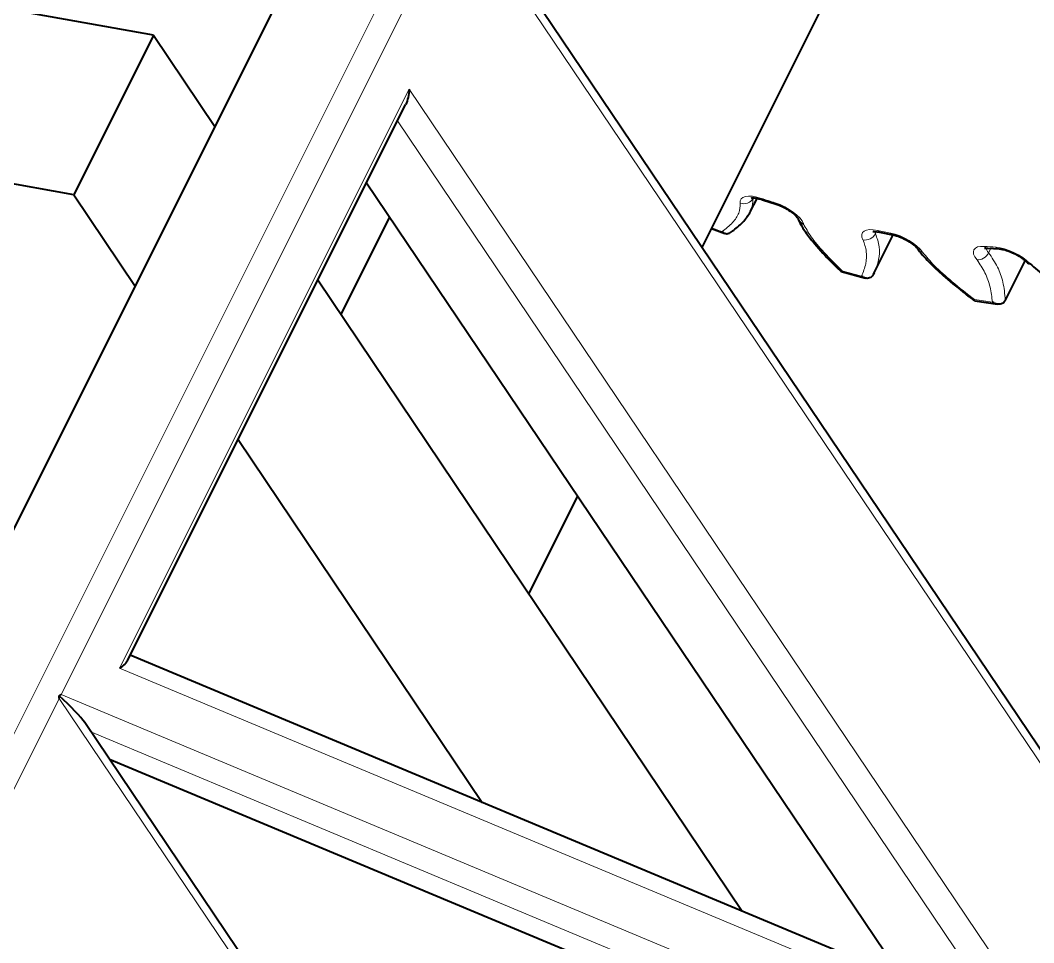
# Model space of a CAD drawing. Header units: inches. Extents: x 0 to 11, y 0 to 8.5.
# Drawn here: x 3.3924 to 3.6518, y 5.3924 to 5.6285 of the extents above; entities that cross this region are included whole.
import ezdxf

# ---------------------------------------------------------------- set-up
doc = ezdxf.new("R2010")
doc.units = ezdxf.units.IN
doc.header["$LTSCALE"] = 0.5
doc.header["$MEASUREMENT"] = 0
doc.layers.add('TANGENT_LINES', color=7, linetype='Continuous', lineweight=15)
doc.layers.add('Visible', color=7, linetype='Continuous', lineweight=40)

msp = doc.modelspace()

# ---------------------------------------------------------------- linework, layer by layer
at = {"layer": 'TANGENT_LINES'}
for p, q in [((2.81742, 4.29921), (3.50119, 5.66675)), ((3.50456, 5.65933), (3.40286, 5.45592)), ((3.68193, 5.39604), (3.50456, 5.65933)), ((3.41784, 5.4627), (3.49192, 5.61087)), ((3.49192, 5.61087), (3.65996, 5.36144)), ((3.64404, 5.37251), (3.48893, 5.60277)), ((3.61125, 5.57386), (3.61153, 5.57444)), ((3.64021, 5.56903), (3.64077, 5.57014)), ((3.61141, 5.56501), (3.61091, 5.56388)), ((3.65996, 5.36144), (3.41784, 5.4627)), ((3.40238, 5.45495), (3.29059, 5.23138)), ((3.56931, 5.20714), (3.40238, 5.45495)), ((3.40286, 5.45592), (3.6434, 5.35531)), ((3.63433, 5.35278), (3.41051, 5.44639))]:
    msp.add_line(p, q, dxfattribs=at)
at = {"layer": 'TANGENT_LINES', "extrusion": (0, 0, -1)}
for centre, major_axis, ratio, start_param, end_param in [((3.58295, 5.57952), (-0.00621, 0.00311), 0.408248, 12.25949, 13.800077), ((3.57767, 5.58375), (0.00245, 0.00049), 0.870222, 0.594083, 2.164879), ((3.58312, 5.58498), (-0.00079, -0.00237), 0.301925, 0.000511, 0.442537), ((3.5866, 5.58384), (-0.00076, -0.00238), 0.323997, 12.560843, 13.012554), ((3.5866, 5.57833), (-0.00621, 0.00311), 0.408248, 1.207967, 2.748553), ((3.61406, 5.57093), (-0.00621, 0.00311), 0.408248, 12.035091, 13.575677), ((3.60909, 5.57437), (0.00219, 0.0012), 0.78704, 0.847616, 2.418413), ((3.61285, 5.57677), (-0.00053, -0.00244), 0.486056, 0.000463, 0.486056), ((3.61613, 5.57609), (-0.00049, -0.00245), 0.505782, 0.000913, 0.492968), ((3.6175, 5.57022), (-0.00621, 0.00311), 0.408248, 0.983568, 2.524154), ((3.64264, 5.56665), (-0.00621, 0.00311), 0.408248, 11.810691, 13.351278), ((3.64016, 5.57268), (-0.00019, -0.00249), 0.645814, 0.000034, 0.564165), ((3.63827, 5.56922), (0.00191, 0.00161), 0.664393, 0.992931, 2.563728), ((3.64308, 5.57249), (-0.00014, -0.0025), 0.662204, 0.007056, 0.576178), ((3.64569, 5.56645), (-0.00621, 0.00311), 0.408248, 0.759168, 2.299754)]:
    msp.add_ellipse(centre, major_axis=major_axis, ratio=ratio, start_param=start_param, end_param=end_param, dxfattribs=at)
at = {"layer": 'TANGENT_LINES'}
for centre, major_axis, ratio, start_param, end_param in [((3.56356, 5.65684), (0.1342, -0.0671), 0.408248, 11.332665, 11.358403), ((3.56356, 5.65684), (0.15828, -0.07914), 0.408248, 11.233156, 11.249269), ((3.61509, 5.57297), (0.00398, -0.00199), 0.408248, 9.681108, 9.956058), ((3.56356, 5.65684), (0.1342, -0.0671), 0.408248, 11.557064, 11.582803), ((3.56356, 5.65684), (0.1342, -0.0671), 0.408248, 11.781464, 11.807202), ((3.62432, 5.57119), (-0.00208, -0.00138), 0.744322, 0.062232, 0.65772), ((3.64366, 5.56869), (0.00398, -0.00199), 0.408248, 9.672333, 10.180457), ((3.56356, 5.65684), (0.15828, -0.07914), 0.408248, 11.441799, 11.473668), ((3.56356, 5.65684), (0.15828, -0.07914), 0.408248, 11.666199, 11.698068)]:
    msp.add_ellipse(centre, major_axis=major_axis, ratio=ratio, start_param=start_param, end_param=end_param, dxfattribs=at)
for points, knots in [([(3.57201, 5.57442), (3.57296, 5.57517), (3.57476, 5.57659), (3.57649, 5.57909), (3.5766, 5.58086), (3.57665, 5.58171)], [0, 0, 0, 0, 0.36266, 0.69194, 1, 1, 1, 1]), ([(3.57994, 5.58296), (3.57982, 5.58183), (3.57964, 5.58019), (3.57937, 5.57974), (3.57928, 5.5796)], [0, 0, 0, 0, 0.686587, 1, 1, 1, 1]), ([(3.59283, 5.57643), (3.59342, 5.57534), (3.59472, 5.57299), (3.59817, 5.56894), (3.60115, 5.56596), (3.60273, 5.56439)], [0, 0, 0, 0, 0.287529, 0.624367, 1, 1, 1, 1]), ([(3.61125, 5.57386), (3.61165, 5.57277), (3.61245, 5.57061), (3.61217, 5.56726), (3.61165, 5.56572), (3.61141, 5.56501)], [0, 0, 0, 0, 0.358472, 0.706268, 1, 1, 1, 1]), ([(3.6077, 5.56305), (3.60811, 5.5641), (3.60893, 5.56616), (3.60911, 5.56937), (3.60841, 5.57134), (3.60807, 5.57232)], [0, 0, 0, 0, 0.34129, 0.671181, 1, 1, 1, 1]), ([(3.6233, 5.56915), (3.62426, 5.56801), (3.62632, 5.56556), (3.6309, 5.56149), (3.63465, 5.55856), (3.63662, 5.55703)], [0, 0, 0, 0, 0.293064, 0.629662, 1, 1, 1, 1]), ([(3.64021, 5.56903), (3.64103, 5.56781), (3.64264, 5.56541), (3.64404, 5.56155), (3.64434, 5.55846), (3.6445, 5.55685)], [0, 0, 0, 0, 0.332232, 0.653109, 1, 1, 1, 1]), ([(3.64117, 5.55638), (3.64102, 5.55768), (3.64072, 5.56026), (3.63941, 5.56395), (3.63797, 5.5661), (3.63725, 5.56717)], [0, 0, 0, 0, 0.334408, 0.666954, 1, 1, 1, 1])]:
    msp.add_open_spline(points, degree=3, knots=knots, dxfattribs=at)
at = {"layer": 'Visible'}
for p, q in [((3.42651, 5.62468), (3.02097, 5.69748)), ((3.47798, 5.6729), (2.79416, 4.30527)), ((3.68191, 5.39957), (3.50306, 5.66508)), ((3.4061, 5.58386), (3.00055, 5.65665)), ((3.56688, 5.57034), (3.60091, 5.6384)), ((3.42651, 5.62468), (3.4061, 5.58386)), ((3.42651, 5.62468), (3.4422, 5.60133)), ((3.41992, 5.46476), (3.49104, 5.60699)), ((3.48102, 5.58695), (3.61819, 5.38333)), ((3.4061, 5.58386), (3.42178, 5.56051)), ((3.57931, 5.57967), (3.58096, 5.58295)), ((3.57975, 5.58306), (3.57995, 5.58307)), ((3.58233, 5.58261), (3.58584, 5.58146)), ((3.48694, 5.57816), (3.47449, 5.55326)), ((3.56932, 5.5752), (3.57272, 5.57391)), ((3.61091, 5.56388), (3.61577, 5.5736)), ((3.61103, 5.57448), (3.61232, 5.57433)), ((3.61232, 5.57433), (3.61564, 5.57364)), ((3.63998, 5.57019), (3.64294, 5.56999)), ((3.6445, 5.55685), (3.64956, 5.56697)), ((3.60249, 5.56419), (3.60867, 5.56252)), ((3.61091, 5.56388), (3.61067, 5.56343)), ((3.46858, 5.56206), (3.57712, 5.40051)), ((3.63662, 5.55671), (3.63661, 5.55673)), ((3.63666, 5.55669), (3.64247, 5.55587)), ((3.44817, 5.52124), (3.51058, 5.42833)), ((3.52256, 5.48171), (3.53507, 5.50672)), ((3.64509, 5.37208), (3.42054, 5.46599)), ((3.56781, 5.21289), (3.40892, 5.44876)), ((3.61321, 5.35656), (3.41525, 5.43935))]:
    msp.add_line(p, q, dxfattribs=at)
at = {"layer": 'Visible', "extrusion": (0, 0, -1)}
for centre, major_axis, ratio, start_param, end_param in [((3.48776, 5.61162), (-0.00045, 0.00691), 0.599226, 1.717276, 2.34294), ((3.41368, 5.46344), (-0.00637, -0.00237), 0.37344, 9.804893, 10.430557)]:
    msp.add_ellipse(centre, major_axis=major_axis, ratio=ratio, start_param=start_param, end_param=end_param, dxfattribs=at)
at = {"layer": 'Visible'}
for centre, major_axis, ratio, start_param, end_param in [((3.59385, 5.57847), (-0.00237, -0.00081), 0.843264, 0.000588, 0.862593), ((3.62432, 5.57119), (-0.00208, -0.00138), 0.744322, 0.027422, 0.062232), ((3.6518, 5.56831), (-0.00182, -0.00172), 0.608057, 0.01286, 0.540116), ((3.3987, 5.45666), (0.00637, 0.00237), 0.37344, 11.465173, 11.560592), ((3.39822, 5.45569), (-0.00045, 0.00691), 0.599226, 10.849094, 10.944513), ((3.39712, 5.45732), (-0.01231, 0.0101), 0.133188, 9.843315, 10.666521)]:
    msp.add_ellipse(centre, major_axis=major_axis, ratio=ratio, start_param=start_param, end_param=end_param, dxfattribs=at)
for points, knots in [([(3.57949, 5.58302), (3.57956, 5.58303), (3.57966, 5.58306), (3.57973, 5.58306), (3.57975, 5.58306)], [0, 0, 0, 0, 0.587409, 1, 1, 1, 1]), ([(3.57995, 5.58307), (3.58003, 5.58307), (3.58024, 5.58307), (3.58067, 5.58301), (3.58093, 5.58297)], [0, 0, 0, 0, 0.384941, 1, 1, 1, 1]), ([(3.58093, 5.58297), (3.58101, 5.58296), (3.58125, 5.58292), (3.58189, 5.58273), (3.58233, 5.58261)], [0, 0, 0, 0, 0.332915, 1, 1, 1, 1]), ([(3.58584, 5.58146), (3.58619, 5.58134), (3.58698, 5.58107), (3.58865, 5.58024), (3.5901, 5.57924), (3.59097, 5.57843), (3.59139, 5.57786), (3.59146, 5.57771), (3.59148, 5.57766)], [0, 0, 0, 0, 0.175998, 0.399123, 0.617512, 0.795534, 0.927833, 1, 1, 1, 1]), ([(3.57389, 5.57406), (3.57422, 5.57427), (3.57507, 5.57484), (3.57779, 5.57708), (3.57879, 5.57877), (3.57927, 5.57958)], [0, 0, 0, 0, 0.245874, 0.63769, 1, 1, 1, 1]), ([(3.59147, 5.5777), (3.59153, 5.5775), (3.59172, 5.57694), (3.59317, 5.57446), (3.59523, 5.57176), (3.59934, 5.5672), (3.60148, 5.56515), (3.60247, 5.56422)], [0, 0, 0, 0, 0.095705, 0.278703, 0.491413, 0.76704, 1, 1, 1, 1]), ([(3.5726, 5.57396), (3.57234, 5.57416), (3.57204, 5.57439), (3.57202, 5.57442), (3.57201, 5.57442)], [0, 0, 0, 0, 0.841411, 1, 1, 1, 1]), ([(3.57272, 5.57391), (3.57268, 5.57393), (3.57262, 5.57396), (3.57261, 5.57396), (3.5726, 5.57396)], [0, 0, 0, 0, 0.770451, 1, 1, 1, 1]), ([(3.57392, 5.57405), (3.57386, 5.57401), (3.57371, 5.57391), (3.57317, 5.57377), (3.57287, 5.57387), (3.57272, 5.57391)], [0, 0, 0, 0, 0.260276, 0.640449, 1, 1, 1, 1]), ([(3.6106, 5.57443), (3.61064, 5.57444), (3.61074, 5.57447), (3.61092, 5.57448), (3.61103, 5.57448)], [0, 0, 0, 0, 0.407742, 1, 1, 1, 1]), ([(3.61564, 5.57364), (3.61596, 5.57357), (3.61669, 5.5734), (3.61832, 5.57277), (3.61994, 5.57189), (3.6213, 5.57089), (3.62204, 5.5701), (3.62218, 5.56989), (3.62223, 5.56981)], [0, 0, 0, 0, 0.154383, 0.353671, 0.562252, 0.760868, 0.914827, 1, 1, 1, 1]), ([(3.62221, 5.56986), (3.62243, 5.56953), (3.62302, 5.56866), (3.62565, 5.56587), (3.629, 5.56275), (3.63413, 5.55859), (3.63591, 5.55726), (3.63662, 5.55672)], [0, 0, 0, 0, 0.12112, 0.32033, 0.551648, 0.818345, 1, 1, 1, 1]), ([(3.63918, 5.57016), (3.63921, 5.57016), (3.63928, 5.57019), (3.63976, 5.57021), (3.63991, 5.5702), (3.63998, 5.57019)], [0, 0, 0, 0, 0.213645, 0.677572, 1, 1, 1, 1]), ([(3.64294, 5.56999), (3.64319, 5.56997), (3.64379, 5.56991), (3.64517, 5.56954), (3.64679, 5.56887), (3.64838, 5.56797), (3.64958, 5.56701), (3.64987, 5.56671), (3.64998, 5.5666)], [0, 0, 0, 0, 0.134436, 0.30969, 0.507006, 0.710532, 0.891617, 1, 1, 1, 1]), ([(3.65077, 5.56627), (3.65205, 5.56513), (3.65476, 5.5627), (3.66024, 5.55882), (3.66459, 5.55609), (3.66685, 5.55467)], [0, 0, 0, 0, 0.298356, 0.63461, 1, 1, 1, 1]), ([(3.60247, 5.56419), (3.60248, 5.56419), (3.60252, 5.56417), (3.60272, 5.56438), (3.60272, 5.56439), (3.60273, 5.56439)], [0, 0, 0, 0, 0.227999, 0.859472, 1, 1, 1, 1]), ([(3.60867, 5.56252), (3.60862, 5.56253), (3.60847, 5.56256), (3.60772, 5.56302), (3.6077, 5.56305), (3.6077, 5.56305)], [0, 0, 0, 0, 0.300938, 0.891071, 1, 1, 1, 1]), ([(3.61067, 5.56343), (3.61055, 5.56324), (3.61031, 5.56286), (3.60979, 5.56253), (3.60916, 5.56242), (3.60883, 5.56249), (3.60867, 5.56252)], [0, 0, 0, 0, 0.263701, 0.516928, 0.772131, 1, 1, 1, 1]), ([(3.63661, 5.55673), (3.63661, 5.55685), (3.63661, 5.55701), (3.63662, 5.55703), (3.63662, 5.55703)], [0, 0, 0, 0, 0.81927, 1, 1, 1, 1]), ([(3.64247, 5.55587), (3.64236, 5.55588), (3.64208, 5.5559), (3.64121, 5.55635), (3.64118, 5.55638), (3.64117, 5.55638)], [0, 0, 0, 0, 0.358898, 0.900845, 1, 1, 1, 1]), ([(3.6445, 5.55685), (3.64437, 5.55666), (3.64412, 5.55628), (3.64356, 5.55594), (3.64286, 5.55582), (3.64258, 5.55585), (3.64247, 5.55587)], [0, 0, 0, 0, 0.2659, 0.527792, 0.797209, 1, 1, 1, 1])]:
    msp.add_open_spline(points, degree=3, knots=knots, dxfattribs=at)

doc.saveas('drawing.dxf')
